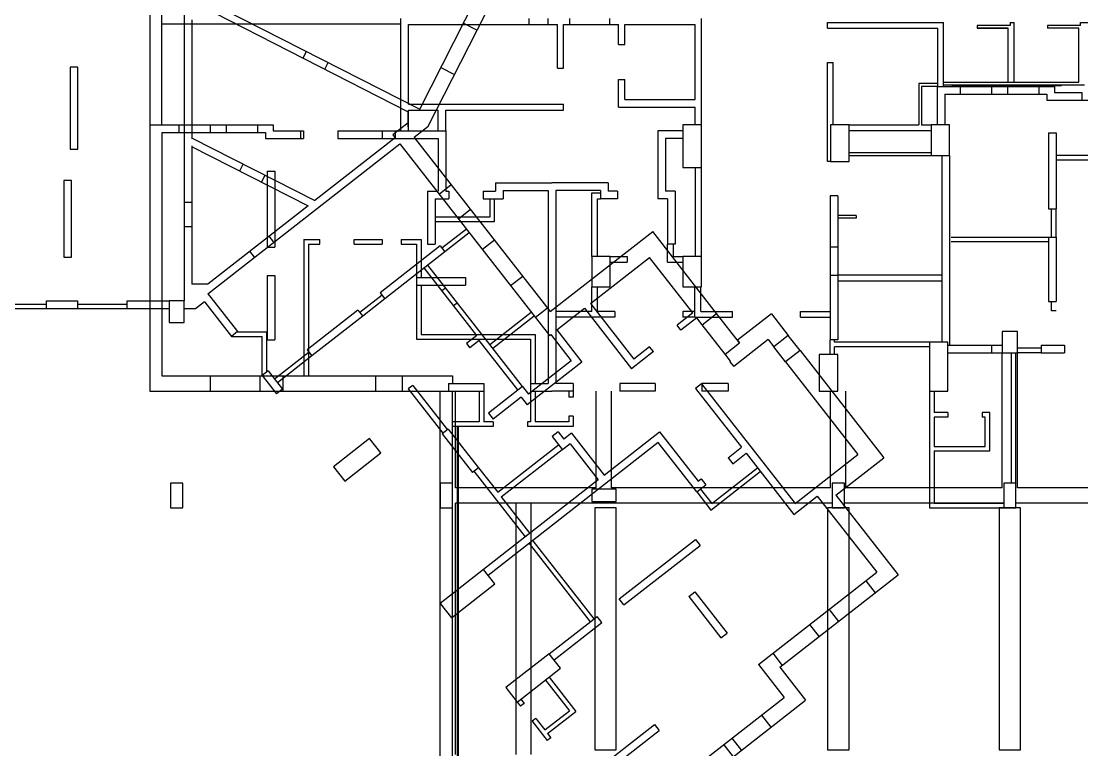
# Model space of a CAD drawing. Header units: metres. Extents: x -681087 to 1033303, y 74272 to 2630761.
# Drawn here: x 43208 to 77833, y 2209705 to 2233475 of the extents above; entities that cross this region are included whole.
import ezdxf

# ---------------------------------------------------------------- set-up
doc = ezdxf.new("R2010")
doc.units = ezdxf.units.M
for name, color, linetype in [('SKELETON_CLEAN', 7, 'Continuous'), ('SKELETON_ISOLATED', 1, 'Continuous'), ('SKELETON_ORIGINAL', 8, 'Continuous')]:
    doc.layers.add(name, color=color, linetype=linetype)

msp = doc.modelspace()

# ---------------------------------------------------------------- linework, layer by layer
at = {"layer": 'SKELETON_CLEAN'}
for p, q in [((47403, 2247184), (47403, 2230099)), ((56219, 2230609), (61930, 2241818)), ((47803, 2230099), (47803, 2235569)), ((49140, 2234216), (56219, 2230609)), ((48533, 2233849), (48533, 2224349)), ((49026, 2233994), (55837, 2230523)), ((58090, 2233180), (58435, 2233857)), ((48783, 2233516), (48783, 2229640)), ((55603, 2229899), (55603, 2233569)), ((55853, 2233369), (60413, 2233369)), ((55853, 2230769), (55853, 2233369)), ((57644, 2233407), (58090, 2233180)), ((60413, 2233369), (60413, 2233569)), ((60413, 2233369), (60713, 2233369)), ((60713, 2231939), (60713, 2233369)), ((60913, 2233369), (61123, 2233369)), ((60913, 2231939), (60913, 2233369)), ((61123, 2233369), (61123, 2233569)), ((61123, 2233369), (62713, 2233369)), ((62713, 2232714), (62713, 2233369)), ((62913, 2233369), (65213, 2233369)), ((62913, 2232714), (62913, 2233369)), ((65213, 2230919), (65213, 2233369)), ((65413, 2230099), (65413, 2233569)), ((69528, 2233434), (73323, 2233434)), ((69528, 2233244), (69528, 2233434)), ((73323, 2231349), (73323, 2233434)), ((74413, 2233339), (74413, 2233244)), ((75493, 2233339), (74413, 2233339)), ((75493, 2233434), (75623, 2233434)), ((75493, 2233434), (75493, 2233339)), ((75623, 2231489), (75623, 2233434)), ((76713, 2233339), (76713, 2233244)), ((77793, 2233339), (76713, 2233339)), ((77793, 2233339), (77793, 2233434)), ((77793, 2233434), (81113, 2233434)), ((69528, 2233244), (73133, 2233244)), ((73133, 2231349), (73133, 2233244)), ((74413, 2233244), (75433, 2233244)), ((75433, 2231489), (75433, 2233244)), ((77733, 2233244), (76713, 2233244)), ((77733, 2231489), (77733, 2233244)), ((62713, 2232714), (62913, 2232714)), ((45058, 2231979), (44808, 2231979)), ((44808, 2231979), (44808, 2229299)), ((45058, 2229299), (45058, 2231979)), ((60713, 2231939), (60913, 2231939)), ((69528, 2232124), (69718, 2232124)), ((69528, 2228899), (69528, 2232124)), ((69718, 2230099), (69718, 2232124)), ((62713, 2230669), (62713, 2231574)), ((62713, 2231574), (62913, 2231574)), ((62913, 2230919), (62913, 2231574)), ((73133, 2231439), (72513, 2231439)), ((72513, 2231439), (72513, 2230099)), ((73113, 2231349), (72603, 2231349)), ((72603, 2231349), (72603, 2230099)), ((73113, 2231349), (73473, 2231349)), ((73113, 2231349), (73113, 2230099)), ((73323, 2231489), (77733, 2231489)), ((73363, 2231349), (73863, 2231349)), ((73863, 2231349), (73863, 2231099)), ((76428, 2231349), (76428, 2231099)), ((76428, 2231349), (76943, 2231349)), ((76943, 2231349), (76943, 2231149)), ((62913, 2230919), (65213, 2230919)), ((73363, 2231099), (73473, 2231099)), ((73363, 2231099), (73363, 2230099)), ((73463, 2231099), (73863, 2231099)), ((73863, 2231099), (76428, 2231099)), ((76428, 2231099), (76693, 2231099)), ((76693, 2231099), (76693, 2230899)), ((76693, 2230899), (77833, 2230899)), ((76943, 2231149), (77833, 2231149)), ((77833, 2231149), (77833, 2230899)), ((77833, 2230899), (80923, 2230899)), ((55853, 2230769), (60913, 2230769)), ((55853, 2230569), (56823, 2230569)), ((56823, 2229899), (56823, 2230569)), ((57073, 2229899), (57073, 2230569)), ((57073, 2230569), (60913, 2230569)), ((60913, 2230569), (60913, 2230769)), ((62713, 2230669), (65213, 2230669)), ((65213, 2230099), (65213, 2230669)), ((47403, 2230099), (47963, 2230099)), ((47403, 2230099), (47403, 2221404)), ((47853, 2230099), (50918, 2230099)), ((50918, 2230099), (50918, 2229849)), ((50918, 2230099), (51433, 2230099)), ((51433, 2230099), (51433, 2229899)), ((51433, 2229899), (52423, 2229899)), ((52423, 2229899), (52423, 2229649)), ((53543, 2229899), (53543, 2229649)), ((53543, 2229899), (54993, 2229899)), ((54993, 2229899), (54993, 2229649)), ((54993, 2229899), (57073, 2229899)), ((55837, 2230155), (55339, 2229766)), ((56482, 2230025), (56041, 2229680)), ((57073, 2229899), (57073, 2227934)), ((64813, 2229899), (63993, 2229899)), ((63993, 2229899), (63993, 2227684)), ((65413, 2230099), (64813, 2230099)), ((64813, 2230099), (64813, 2228699)), ((65413, 2228699), (65413, 2230099)), ((70233, 2230099), (69633, 2230099)), ((69633, 2230099), (69633, 2228899)), ((70233, 2228899), (70233, 2230099)), ((70233, 2230099), (72513, 2230099)), ((72603, 2230099), (72913, 2230099)), ((73513, 2230099), (72913, 2230099)), ((72913, 2230099), (72913, 2229099)), ((73513, 2229099), (73513, 2230099)), ((47803, 2229849), (47963, 2229849)), ((47803, 2229849), (47803, 2221904)), ((47953, 2229849), (50918, 2229849)), ((48794, 2229662), (52791, 2227625)), ((50918, 2229849), (51183, 2229849)), ((51183, 2229849), (51183, 2229649)), ((51183, 2229649), (52423, 2229649)), ((55412, 2229673), (52791, 2227625)), ((53543, 2229649), (54993, 2229649)), ((54993, 2229649), (56823, 2229649)), ((55339, 2229766), (55412, 2229673)), ((56041, 2229680), (57250, 2228133)), ((56041, 2229680), (60479, 2224000)), ((56823, 2229649), (56823, 2227934)), ((64813, 2229649), (64243, 2229649)), ((64243, 2229649), (64243, 2227934)), ((76748, 2229834), (76748, 2227354)), ((76748, 2229834), (76998, 2229834)), ((76998, 2229834), (76998, 2227354)), ((44808, 2229299), (45058, 2229299)), ((48771, 2229393), (52574, 2227455)), ((48783, 2229415), (48783, 2224899)), ((49305, 2224585), (55566, 2229476)), ((55566, 2229476), (60454, 2223219)), ((69633, 2228899), (69528, 2228899)), ((69633, 2228899), (70233, 2228899)), ((70233, 2229099), (72913, 2229099)), ((72913, 2229099), (73513, 2229099)), ((73513, 2229099), (73513, 2222904)), ((76998, 2229104), (78788, 2229104)), ((76998, 2228954), (78788, 2228954)), ((51238, 2228584), (51238, 2226104)), ((51238, 2228584), (51488, 2228584)), ((51488, 2228584), (51488, 2226104)), ((64813, 2228699), (65413, 2228699)), ((65413, 2225804), (65413, 2228699)), ((44848, 2228279), (44598, 2228279)), ((44598, 2228279), (44598, 2225779)), ((44848, 2225779), (44848, 2228279)), ((57250, 2228133), (56856, 2227825)), ((58693, 2228204), (60533, 2228204)), ((58693, 2228204), (58693, 2227934)), ((62373, 2228204), (60533, 2228204)), ((62373, 2228204), (62373, 2227934)), ((56473, 2227934), (56473, 2226204)), ((56473, 2227934), (56823, 2227934)), ((57073, 2227934), (57173, 2227934)), ((57173, 2227934), (57173, 2227684)), ((58293, 2227934), (58293, 2227684)), ((58293, 2227934), (58693, 2227934)), ((58943, 2227954), (58943, 2227684)), ((58943, 2227954), (60408, 2227954)), ((60408, 2227954), (60408, 2221654)), ((60658, 2227954), (60658, 2221654)), ((62123, 2227954), (60658, 2227954)), ((61833, 2225804), (61833, 2227874)), ((61833, 2227874), (62123, 2227874)), ((62123, 2227954), (62123, 2227684)), ((62673, 2227934), (62373, 2227934)), ((62673, 2227934), (62673, 2227684)), ((64558, 2227934), (64243, 2227934)), ((64558, 2227934), (64558, 2226204)), ((69613, 2227779), (69613, 2225184)), ((69863, 2227779), (69613, 2227779)), ((69863, 2227779), (69863, 2225184)), ((52574, 2227455), (49302, 2224899)), ((56723, 2227684), (56723, 2226204)), ((56723, 2227684), (57173, 2227684)), ((58293, 2227684), (58943, 2227684)), ((58503, 2227684), (58503, 2227084)), ((58653, 2227684), (58653, 2226934)), ((62023, 2225804), (62023, 2227684)), ((62023, 2227684), (62123, 2227684)), ((62673, 2227684), (62123, 2227684)), ((64308, 2227684), (63993, 2227684)), ((64308, 2227684), (64308, 2226204)), ((58503, 2227084), (56758, 2227084)), ((70463, 2227139), (69863, 2227139)), ((70463, 2227139), (70463, 2227049)), ((76748, 2227354), (76998, 2227354)), ((76998, 2226434), (76998, 2227354)), ((58653, 2226934), (56758, 2226934)), ((70463, 2227049), (69863, 2227049)), ((57835, 2226572), (57035, 2225947)), ((60479, 2224000), (63824, 2226613)), ((65911, 2223942), (63824, 2226613)), ((73563, 2226434), (76748, 2226434)), ((76748, 2226434), (76998, 2226434)), ((76748, 2226434), (76748, 2224334)), ((76998, 2226434), (76998, 2224334)), ((51238, 2226104), (51488, 2226104)), ((52433, 2226354), (52953, 2226354)), ((52433, 2226354), (52433, 2221904)), ((52583, 2226204), (52953, 2226204)), ((52583, 2226204), (52583, 2221904)), ((52953, 2226204), (52953, 2226354)), ((54073, 2226354), (54993, 2226354)), ((54073, 2226204), (54073, 2226354)), ((54073, 2226204), (54993, 2226204)), ((56881, 2226144), (54927, 2224618)), ((54993, 2226354), (54993, 2226204)), ((55613, 2226354), (55613, 2226204)), ((55613, 2226354), (56263, 2226354)), ((55613, 2226204), (56113, 2226204)), ((56113, 2226204), (56113, 2225119)), ((56263, 2226354), (56263, 2225119)), ((56473, 2226204), (56723, 2226204)), ((56881, 2226144), (57035, 2225947)), ((64558, 2226204), (64308, 2226204)), ((64308, 2225614), (64308, 2226204)), ((64498, 2225804), (64498, 2226204)), ((44598, 2225779), (44848, 2225779)), ((57035, 2225947), (55081, 2224421)), ((61790, 2224263), (63721, 2225771)), ((62433, 2225804), (61833, 2225804)), ((61833, 2225804), (61833, 2224804)), ((62433, 2224804), (62433, 2225804)), ((62433, 2225804), (62988, 2225804)), ((62988, 2225804), (62988, 2225614)), ((65137, 2223959), (63721, 2225771)), ((64498, 2225804), (64813, 2225804)), ((65413, 2225804), (64813, 2225804)), ((64813, 2225804), (64813, 2224804)), ((65413, 2224804), (65413, 2225804)), ((58083, 2223226), (56365, 2225424)), ((58506, 2222928), (56483, 2225516)), ((62433, 2225614), (62988, 2225614)), ((64308, 2225614), (64813, 2225614)), ((51238, 2225184), (51488, 2225184)), ((51238, 2225184), (51238, 2223084)), ((51488, 2225184), (51488, 2223084)), ((56113, 2225119), (57713, 2225119)), ((56113, 2225119), (56113, 2224869)), ((57713, 2225119), (57713, 2224869)), ((69863, 2225184), (69613, 2225184)), ((69613, 2225184), (69613, 2223084)), ((69863, 2225184), (69863, 2223084)), ((49302, 2224899), (48783, 2224899)), ((56113, 2224869), (57713, 2224869)), ((56113, 2224869), (56113, 2223104)), ((56263, 2224869), (56263, 2223254)), ((61833, 2224804), (62433, 2224804)), ((61833, 2224009), (61833, 2224804)), ((62023, 2224009), (62023, 2224804)), ((64813, 2224804), (65413, 2224804)), ((65203, 2223819), (65203, 2224804)), ((65393, 2224009), (65393, 2224804)), ((44033, 2224099), (44033, 2224349)), ((44033, 2224349), (45043, 2224349)), ((45043, 2224349), (45043, 2224099)), ((46663, 2224099), (46663, 2224349)), ((46663, 2224349), (48033, 2224349)), ((48533, 2224349), (48033, 2224349)), ((48033, 2224349), (48033, 2223649)), ((48533, 2223649), (48533, 2224349)), ((48895, 2224099), (49188, 2224328)), ((49188, 2224328), (49201, 2224313)), ((49201, 2224313), (50075, 2223194)), ((49305, 2224585), (49398, 2224466)), ((49398, 2224466), (50272, 2223348)), ((55081, 2224421), (54356, 2223854)), ((54927, 2224618), (55081, 2224421)), ((76748, 2224334), (76998, 2224334)), ((76848, 2224024), (76848, 2224334)), ((40713, 2224099), (44033, 2224099)), ((44033, 2224099), (45043, 2224099)), ((45043, 2224099), (46663, 2224099)), ((46663, 2224099), (48033, 2224099)), ((48533, 2224099), (48895, 2224099)), ((54202, 2224051), (52547, 2222758)), ((54202, 2224051), (54356, 2223854)), ((58509, 2222924), (59860, 2223980)), ((61833, 2224009), (60658, 2224009)), ((60691, 2223404), (61593, 2224109)), ((61593, 2224109), (63132, 2222139)), ((61790, 2224263), (63206, 2222450)), ((62593, 2224009), (62023, 2224009)), ((62593, 2224009), (62593, 2223819)), ((65183, 2224009), (64813, 2224009)), ((64813, 2224009), (64813, 2223819)), ((65393, 2224009), (66428, 2224009)), ((66428, 2223819), (66428, 2224009)), ((68648, 2224009), (69613, 2224009)), ((68648, 2223819), (68648, 2224009)), ((76998, 2224024), (76848, 2224024)), ((48033, 2223649), (48533, 2223649)), ((54356, 2223854), (52701, 2222561)), ((62593, 2223819), (60658, 2223819)), ((65137, 2223959), (64621, 2223556)), ((65260, 2223801), (64744, 2223398)), ((65183, 2223819), (64813, 2223819)), ((65203, 2223819), (66428, 2223819)), ((65438, 2223573), (65260, 2223801)), ((65438, 2223573), (65911, 2223942)), ((66662, 2222981), (65911, 2223942)), ((67698, 2223929), (66595, 2223067)), ((67698, 2223929), (68252, 2223220)), ((68648, 2223819), (69613, 2223819)), ((50272, 2223348), (50075, 2223194)), ((50267, 2223344), (51222, 2223344)), ((51222, 2222034), (51222, 2223344)), ((60691, 2223404), (61510, 2222356)), ((64744, 2223398), (64621, 2223556)), ((66190, 2222611), (65438, 2223573)), ((75733, 2223354), (75233, 2223354)), ((75233, 2223354), (75233, 2222654)), ((75733, 2222654), (75733, 2223354)), ((50075, 2223194), (51072, 2223194)), ((51072, 2221917), (51072, 2223194)), ((51238, 2223084), (51488, 2223084)), ((56113, 2223104), (59833, 2223104)), ((56263, 2223254), (59983, 2223254)), ((58083, 2223226), (57744, 2222961)), ((57744, 2222961), (57855, 2222819)), ((58162, 2223059), (57855, 2222819)), ((59424, 2221444), (58162, 2223059)), ((59574, 2221561), (58506, 2222928)), ((59833, 2223104), (59833, 2221654)), ((59983, 2223254), (59983, 2221654)), ((60454, 2223219), (60494, 2223250)), ((60494, 2223250), (61159, 2222399)), ((66190, 2222611), (66662, 2222981)), ((67594, 2223087), (66468, 2222207)), ((66595, 2223067), (66662, 2222981)), ((67594, 2223087), (67779, 2222851)), ((68252, 2223220), (67779, 2222851)), ((68634, 2222732), (68252, 2223220)), ((69863, 2223084), (69613, 2223084)), ((69613, 2222604), (69613, 2223084)), ((69763, 2223004), (69763, 2223084)), ((72863, 2223004), (69763, 2223004)), ((73463, 2223004), (72863, 2223004)), ((72863, 2223004), (72863, 2221404)), ((73463, 2221404), (73463, 2223004)), ((52547, 2222758), (52701, 2222561)), ((63845, 2222696), (63132, 2222139)), ((63722, 2222854), (63206, 2222450)), ((63845, 2222696), (63722, 2222854)), ((66368, 2222383), (66190, 2222611)), ((68161, 2222362), (67779, 2222851)), ((68634, 2222732), (68161, 2222362)), ((68634, 2222732), (71367, 2219233)), ((69863, 2222604), (69263, 2222604)), ((69263, 2222604), (69263, 2221404)), ((72863, 2222854), (69763, 2222854)), ((69763, 2222604), (69763, 2222854)), ((69863, 2221404), (69863, 2222604)), ((73463, 2222654), (75233, 2222654)), ((75233, 2222654), (75733, 2222654)), ((75234, 2218254), (75234, 2222654)), ((76502, 2222654), (75733, 2222654)), ((75734, 2218254), (75734, 2222654)), ((76503, 2222904), (76503, 2222654)), ((76503, 2222904), (77263, 2222904)), ((76503, 2222654), (77263, 2222654)), ((77263, 2222904), (77263, 2222654)), ((52701, 2222561), (51574, 2221681)), ((61510, 2222356), (59725, 2220961)), ((61159, 2222399), (59768, 2221312)), ((66368, 2222383), (66344, 2222364)), ((66344, 2222364), (66468, 2222207)), ((68161, 2222362), (70525, 2219336)), ((47803, 2221904), (57283, 2221904)), ((50993, 2221904), (50993, 2221404)), ((50993, 2221904), (51753, 2221904)), ((51269, 2222071), (51072, 2221917)), ((51072, 2221917), (51540, 2221318)), ((51269, 2222071), (51737, 2221472)), ((51753, 2221904), (51753, 2221404)), ((54773, 2221904), (54773, 2221404)), ((54773, 2221904), (55643, 2221904)), ((55643, 2221904), (55643, 2221404)), ((57283, 2221904), (57283, 2221654)), ((55995, 2221594), (55845, 2221477)), ((55995, 2221594), (57124, 2220148)), ((57163, 2221654), (57163, 2221404)), ((57163, 2221654), (58313, 2221654)), ((58313, 2221654), (58313, 2221404)), ((59574, 2221561), (58459, 2220689)), ((59574, 2221561), (59768, 2221312)), ((59833, 2221654), (59833, 2221404)), ((59833, 2221654), (60408, 2221654)), ((61233, 2221654), (60658, 2221654)), ((61233, 2221654), (61233, 2221404)), ((62753, 2221654), (62753, 2221404)), ((63903, 2221654), (62753, 2221654)), ((63903, 2221654), (63903, 2221404)), ((65422, 2221644), (65225, 2221490)), ((65422, 2221644), (68476, 2217735)), ((65423, 2221654), (65423, 2221404)), ((66293, 2221654), (65423, 2221654)), ((66293, 2221654), (66293, 2221404)), ((47403, 2221404), (57163, 2221404)), ((50993, 2221404), (51753, 2221404)), ((51737, 2221472), (51540, 2221318)), ((54773, 2221404), (55643, 2221404)), ((55845, 2221477), (56975, 2220031)), ((56884, 2185724), (56884, 2221404)), ((56884, 2185724), (56884, 2221404)), ((57163, 2221404), (58313, 2221404)), ((57384, 2218254), (57384, 2221404)), ((58163, 2221404), (58163, 2220404)), ((58313, 2221404), (58313, 2220404)), ((59531, 2221210), (58613, 2220492)), ((59531, 2221210), (59725, 2220961)), ((59833, 2221404), (60533, 2221404)), ((59833, 2221404), (59833, 2220404)), ((59983, 2221404), (59983, 2220404)), ((61233, 2221404), (60533, 2221404)), ((61083, 2221404), (61083, 2221214)), ((61233, 2221214), (61083, 2221214)), ((61233, 2221404), (61233, 2221214)), ((61984, 2218254), (61984, 2221404)), ((62484, 2218254), (62484, 2221404)), ((63903, 2221404), (62753, 2221404)), ((65225, 2221490), (66722, 2219575)), ((66293, 2221404), (65423, 2221404)), ((69263, 2221404), (69863, 2221404)), ((69634, 2218254), (69634, 2221404)), ((70134, 2218254), (70134, 2221404)), ((72863, 2221404), (72863, 2217604)), ((72863, 2221404), (73463, 2221404)), ((73013, 2221404), (73013, 2220704)), ((58459, 2220689), (58613, 2220492)), ((61233, 2220594), (61083, 2220594)), ((61083, 2220594), (61083, 2220404)), ((61233, 2220594), (61233, 2220254)), ((73463, 2220704), (73013, 2220704)), ((73013, 2220554), (73013, 2219604)), ((73463, 2220554), (73013, 2220554)), ((73463, 2220704), (73463, 2220554)), ((74833, 2220704), (74583, 2220704)), ((74583, 2220704), (74583, 2220554)), ((74683, 2220554), (74583, 2220554)), ((74683, 2219604), (74683, 2220554)), ((74833, 2219454), (74833, 2220704)), ((57152, 2220170), (56955, 2220016)), ((57152, 2220170), (58137, 2218909)), ((58163, 2220404), (57284, 2220404)), ((58613, 2220254), (57284, 2220254)), ((58613, 2220404), (58313, 2220404)), ((58613, 2220404), (58613, 2220254)), ((59733, 2220404), (59733, 2220254)), ((59833, 2220404), (59733, 2220404)), ((61233, 2220254), (59733, 2220254)), ((61083, 2220404), (59983, 2220404)), ((54582, 2219862), (53400, 2218938)), ((54951, 2219389), (54582, 2219862)), ((56955, 2220016), (57940, 2218755)), ((60735, 2220075), (60538, 2219921)), ((60538, 2219921), (60876, 2219488)), ((60735, 2220075), (60919, 2219839)), ((61171, 2220036), (60919, 2219839)), ((61171, 2220036), (62243, 2218665)), ((62243, 2218665), (64051, 2220078)), ((64051, 2220078), (65307, 2218470)), ((64008, 2219727), (58457, 2215389)), ((58765, 2218105), (60747, 2219653)), ((58882, 2217955), (60864, 2219504)), ((61128, 2219685), (60876, 2219488)), ((61128, 2219685), (62046, 2218511)), ((65264, 2218119), (64008, 2219727)), ((66284, 2219234), (66722, 2219575)), ((73013, 2219604), (74683, 2219604)), ((53769, 2218466), (54951, 2219389)), ((66284, 2219234), (66438, 2219037)), ((66438, 2219037), (66875, 2219378)), ((66875, 2219378), (68433, 2217385)), ((68476, 2217735), (70525, 2219336)), ((69807, 2218014), (71367, 2219233)), ((73013, 2219454), (74833, 2219454)), ((73013, 2219454), (73013, 2217754)), ((53400, 2218938), (53769, 2218466)), ((58137, 2218909), (57940, 2218755)), ((58137, 2218909), (58765, 2218105)), ((65726, 2217528), (67337, 2218787)), ((65752, 2217739), (67245, 2218905)), ((62046, 2218511), (58303, 2215586)), ((65307, 2218470), (65402, 2218544)), ((65402, 2218544), (65556, 2218347)), ((48484, 2218404), (48084, 2218404)), ((48084, 2218404), (48084, 2217604)), ((48484, 2217604), (48484, 2218404)), ((57284, 2218404), (56884, 2218404)), ((56884, 2218404), (56884, 2217604)), ((57284, 2217604), (57284, 2218404)), ((61984, 2218254), (57384, 2218254)), ((62634, 2218204), (61834, 2218204)), ((61834, 2218204), (61834, 2217804)), ((69634, 2218254), (62484, 2218254)), ((62634, 2217804), (62634, 2218204)), ((65264, 2218119), (65556, 2218347)), ((65264, 2218119), (65726, 2217528)), ((65382, 2218212), (65752, 2217739)), ((70084, 2218404), (69684, 2218404)), ((69684, 2218404), (69684, 2217604)), ((70084, 2217604), (70084, 2218404)), ((75234, 2218254), (70134, 2218254)), ((75684, 2218404), (75284, 2218404)), ((75284, 2218404), (75284, 2217604)), ((75684, 2217604), (75684, 2218404)), ((83434, 2218254), (75734, 2218254)), ((57384, 2209554), (57384, 2217754)), ((69684, 2217754), (57384, 2217754)), ((58882, 2217955), (59812, 2216765)), ((59859, 2217754), (59359, 2217754)), ((59359, 2217754), (59359, 2209554)), ((59859, 2209554), (59859, 2217754)), ((61834, 2217804), (62634, 2217804)), ((68433, 2217385), (69197, 2217982)), ((69197, 2217982), (71137, 2215500)), ((69807, 2218014), (71839, 2215413)), ((48084, 2217604), (48484, 2217604)), ((56884, 2217604), (57284, 2217604)), ((61935, 2217604), (61934, 2209707)), ((62635, 2217604), (61935, 2217604)), ((62634, 2209707), (62635, 2217604)), ((69535, 2217604), (69534, 2209707)), ((70235, 2217604), (69535, 2217604)), ((69684, 2217604), (70084, 2217604)), ((70234, 2209707), (70235, 2217604)), ((72863, 2217604), (75284, 2217604)), ((75135, 2217604), (75134, 2209707)), ((75835, 2217604), (75135, 2217604)), ((75284, 2217604), (75684, 2217604)), ((75834, 2209707), (75835, 2217604)), ((62733, 2214626), (65224, 2216571)), ((62887, 2214429), (65377, 2216374)), ((65224, 2216571), (65377, 2216374)), ((58303, 2215586), (56884, 2214478)), ((58672, 2215114), (58303, 2215586)), ((67276, 2212483), (71137, 2215500)), ((67977, 2212397), (71839, 2215413)), ((57254, 2214005), (58672, 2215114)), ((62887, 2214429), (62733, 2214626)), ((65001, 2214703), (65198, 2214857)), ((65001, 2214703), (66054, 2213356)), ((65198, 2214857), (66251, 2213510)), ((56884, 2214478), (57254, 2214005)), ((60448, 2212840), (62008, 2214059)), ((62162, 2213862), (62008, 2214059)), ((60602, 2212643), (62162, 2213862)), ((66054, 2213356), (66251, 2213510)), ((60448, 2212840), (59030, 2211732)), ((60818, 2212367), (60448, 2212840)), ((59399, 2211259), (60818, 2212367)), ((67276, 2212483), (68113, 2211411)), ((67977, 2212397), (68815, 2211325)), ((60321, 2211980), (61103, 2210979)), ((60439, 2212072), (61314, 2210953)), ((59030, 2211732), (59399, 2211259)), ((59399, 2211259), (59504, 2211125)), ((59623, 2211217), (59504, 2211125)), ((59517, 2211352), (59623, 2211217)), ((65095, 2209053), (68113, 2211411)), ((65206, 2208505), (68815, 2211325)), ((60299, 2210351), (61103, 2210979)), ((60392, 2210233), (61314, 2210953)), ((60004, 2210728), (59886, 2210636)), ((59886, 2210636), (60379, 2210006)), ((60004, 2210728), (60299, 2210351)), ((61649, 2208785), (63879, 2210527)), ((63879, 2210527), (64033, 2210330)), ((60392, 2210233), (60497, 2210098)), ((62843, 2209401), (64033, 2210330)), ((60497, 2210098), (60379, 2210006)), ((61934, 2209707), (62634, 2209707)), ((69534, 2209707), (70234, 2209707)), ((75134, 2209707), (75834, 2209707))]:
    msp.add_line(p, q, dxfattribs=at)
at = {"layer": 'SKELETON_ISOLATED'}
for p, q in [((55603, 2233379), (47803, 2233379)), ((59793, 2233369), (59793, 2233569)), ((62423, 2233369), (62423, 2233569)), ((52408, 2232271), (52521, 2232493)), ((53120, 2231908), (53234, 2232130)), ((56909, 2231964), (57354, 2231737)), ((73593, 2231374), (77175, 2231374)), ((74883, 2231349), (74883, 2231099)), ((75408, 2231349), (75408, 2231099)), ((55845, 2230027), (55845, 2230546)), ((48353, 2230099), (48353, 2229849)), ((49373, 2230099), (49373, 2229849)), ((49898, 2230099), (49898, 2229849)), ((52323, 2229899), (52323, 2229649)), ((55413, 2229899), (55413, 2229649)), ((70233, 2229909), (72913, 2229909)), ((70233, 2229189), (72913, 2229189)), ((50342, 2228593), (50456, 2228815)), ((73263, 2229099), (73263, 2223004)), ((65223, 2225804), (65223, 2228699)), ((51055, 2228229), (51168, 2228452)), ((48783, 2227564), (48533, 2227564)), ((57878, 2227329), (57484, 2227021)), ((76848, 2226434), (76848, 2227354)), ((48783, 2226764), (48533, 2226764)), ((51457, 2226265), (51303, 2226462)), ((57742, 2226691), (56943, 2226066)), ((58657, 2226332), (58263, 2226025)), ((69863, 2226104), (69613, 2226104)), ((73563, 2226284), (76748, 2226284)), ((50826, 2225773), (50672, 2225970)), ((59580, 2225150), (59186, 2224843)), ((69863, 2225199), (73263, 2225199)), ((69863, 2225009), (73263, 2225009)), ((56941, 2224687), (57059, 2224779)), ((54988, 2224539), (54263, 2223972)), ((40713, 2224249), (44033, 2224249)), ((45043, 2224249), (46663, 2224249)), ((57323, 2224198), (57441, 2224291)), ((60387, 2224118), (59993, 2223810)), ((58601, 2222806), (59953, 2223862)), ((52609, 2222679), (51482, 2221799)), ((73463, 2222904), (75233, 2222904)), ((74883, 2222904), (74883, 2222654)), ((75534, 2218404), (75534, 2222654)), ((75684, 2218310), (75684, 2222654)), ((76502, 2222804), (75733, 2222804)), ((49373, 2221904), (49373, 2221404)), ((57284, 2186174), (57284, 2221404)), ((57469, 2192604), (57469, 2220254)), ((57987, 2218792), (59662, 2216648)), ((74148, 2217754), (72684, 2217754)), ((83484, 2217754), (75684, 2217754)), ((59788, 2216430), (61780, 2213881)), ((59906, 2216522), (61898, 2213973)), ((70782, 2215222), (71090, 2214828)), ((69584, 2214287), (69892, 2213893)), ((68946, 2213788), (69254, 2213394)), ((67748, 2212852), (68056, 2212458)), ((67372, 2210832), (67680, 2210438)), ((66143, 2209872), (66451, 2209478)), ((66411, 2210081), (66719, 2209687))]:
    msp.add_line(p, q, dxfattribs=at)
at = {"layer": 'SKELETON_ORIGINAL'}
for p, q in [((56482, 2230025), (65858, 2248425)), ((47403, 2247184), (47403, 2230099)), ((56219, 2230609), (61930, 2241818)), ((47803, 2230099), (47803, 2235569)), ((49140, 2234216), (56219, 2230609)), ((48533, 2233849), (48533, 2224349)), ((49026, 2233994), (55837, 2230523)), ((58090, 2233180), (58435, 2233857)), ((55603, 2233379), (47803, 2233379)), ((48783, 2233516), (48783, 2229640)), ((55603, 2229899), (55603, 2233569)), ((55853, 2233369), (60413, 2233369)), ((55853, 2230769), (55853, 2233369)), ((57644, 2233407), (58090, 2233180)), ((59793, 2233369), (59793, 2233569)), ((60413, 2233369), (60413, 2233569)), ((60413, 2233369), (60713, 2233369)), ((60713, 2231939), (60713, 2233369)), ((60913, 2233369), (61123, 2233369)), ((60913, 2231939), (60913, 2233369)), ((61123, 2233369), (61123, 2233569)), ((61123, 2233369), (62713, 2233369)), ((62423, 2233369), (62423, 2233569)), ((62713, 2232714), (62713, 2233369)), ((62913, 2233369), (65213, 2233369)), ((62913, 2232714), (62913, 2233369)), ((65213, 2230919), (65213, 2233369)), ((65413, 2230099), (65413, 2233569)), ((69528, 2233434), (73323, 2233434)), ((69528, 2233244), (69528, 2233434)), ((73323, 2231349), (73323, 2233434)), ((74413, 2233339), (74413, 2233244)), ((75493, 2233339), (74413, 2233339)), ((75493, 2233339), (74413, 2233339)), ((75493, 2233434), (75623, 2233434)), ((75493, 2233434), (75493, 2233339)), ((75623, 2231489), (75623, 2233434)), ((76713, 2233339), (76713, 2233244)), ((77793, 2233339), (76713, 2233339)), ((77793, 2233339), (77793, 2233434)), ((77793, 2233434), (81113, 2233434)), ((69528, 2233244), (73133, 2233244)), ((73133, 2231349), (73133, 2233244)), ((74413, 2233244), (75433, 2233244)), ((75433, 2233244), (74413, 2233244)), ((75433, 2231489), (75433, 2233244)), ((77733, 2233244), (76713, 2233244)), ((77733, 2231489), (77733, 2233244)), ((62713, 2232714), (62913, 2232714)), ((52408, 2232271), (52521, 2232493)), ((45058, 2231979), (44808, 2231979)), ((44808, 2231979), (44808, 2229299)), ((45058, 2229299), (45058, 2231979)), ((53120, 2231908), (53234, 2232130)), ((56909, 2231964), (57354, 2231737)), ((60713, 2231939), (60913, 2231939)), ((69528, 2232124), (69718, 2232124)), ((69528, 2228899), (69528, 2232124)), ((69718, 2230099), (69718, 2232124)), ((62713, 2230669), (62713, 2231574)), ((62713, 2231574), (62913, 2231574)), ((62913, 2230919), (62913, 2231574)), ((73133, 2231439), (72513, 2231439)), ((72513, 2231439), (72513, 2230099)), ((73113, 2231349), (72603, 2231349)), ((72603, 2231349), (72603, 2230099)), ((73113, 2231349), (73473, 2231349)), ((73113, 2231349), (73113, 2230099)), ((73323, 2231489), (77733, 2231489)), ((73323, 2231399), (77923, 2231399)), ((73363, 2231349), (73863, 2231349)), ((73863, 2231349), (73863, 2231099)), ((73863, 2231349), (76428, 2231349)), ((74883, 2231349), (74883, 2231099)), ((75408, 2231349), (75408, 2231099)), ((76428, 2231349), (76428, 2231099)), ((76428, 2231349), (76943, 2231349)), ((76943, 2231349), (76943, 2231149)), ((62913, 2230919), (65213, 2230919)), ((73363, 2231099), (73473, 2231099)), ((73363, 2231099), (73363, 2230099)), ((73463, 2231099), (73863, 2231099)), ((73863, 2231099), (76428, 2231099)), ((76428, 2231099), (76693, 2231099)), ((76693, 2231099), (76693, 2230899)), ((76693, 2230899), (77833, 2230899)), ((76943, 2231149), (77833, 2231149)), ((77833, 2231149), (77833, 2230899)), ((77833, 2230899), (80923, 2230899)), ((55853, 2230769), (60913, 2230769)), ((55853, 2229899), (55853, 2230569)), ((55853, 2230569), (56823, 2230569)), ((56823, 2229899), (56823, 2230569)), ((57073, 2229899), (57073, 2230569)), ((57073, 2230569), (60913, 2230569)), ((60913, 2230569), (60913, 2230769)), ((62713, 2230669), (65213, 2230669)), ((65213, 2230099), (65213, 2230669)), ((55837, 2230155), (55837, 2230523)), ((47403, 2230099), (47963, 2230099)), ((47403, 2230099), (47403, 2221404)), ((47853, 2230099), (50918, 2230099)), ((48353, 2230099), (48353, 2229849)), ((49373, 2230099), (49373, 2229849)), ((49898, 2230099), (49898, 2229849)), ((50918, 2230099), (50918, 2229849)), ((50918, 2230099), (51433, 2230099)), ((51433, 2230099), (51433, 2229899)), ((51433, 2229899), (52423, 2229899)), ((52323, 2229899), (52323, 2229649)), ((52423, 2229899), (52423, 2229649)), ((53543, 2229899), (53543, 2229649)), ((53543, 2229899), (54993, 2229899)), ((54993, 2229899), (54993, 2229649)), ((54993, 2229899), (57073, 2229899)), ((55837, 2230155), (55339, 2229766)), ((55413, 2229899), (55413, 2229649)), ((56482, 2230025), (56041, 2229680)), ((57073, 2229899), (57073, 2227934)), ((64813, 2229899), (63993, 2229899)), ((63993, 2229899), (63993, 2227684)), ((65413, 2230099), (64813, 2230099)), ((64813, 2230099), (64813, 2228699)), ((65413, 2228699), (65413, 2230099)), ((70233, 2230099), (69633, 2230099)), ((69633, 2230099), (69633, 2228899)), ((70233, 2228899), (70233, 2230099)), ((70233, 2230099), (72513, 2230099)), ((70233, 2229909), (72913, 2229909)), ((72603, 2230099), (72913, 2230099)), ((73513, 2230099), (72913, 2230099)), ((72913, 2230099), (72913, 2229099)), ((73513, 2229099), (73513, 2230099)), ((47803, 2229849), (47963, 2229849)), ((47803, 2229849), (47803, 2221904)), ((47953, 2229849), (50918, 2229849)), ((48794, 2229662), (52791, 2227625)), ((50918, 2229849), (51183, 2229849)), ((51183, 2229849), (51183, 2229649)), ((51183, 2229649), (52423, 2229649)), ((55412, 2229673), (52791, 2227625)), ((53543, 2229649), (54993, 2229649)), ((54993, 2229649), (56823, 2229649)), ((55339, 2229766), (55412, 2229673)), ((56041, 2229680), (57250, 2228133)), ((56041, 2229680), (60479, 2224000)), ((56823, 2229649), (56823, 2227934)), ((64813, 2229649), (64243, 2229649)), ((64243, 2229649), (64243, 2227934)), ((76748, 2229834), (76748, 2227354)), ((76748, 2229834), (76998, 2229834)), ((76998, 2229834), (76998, 2227354)), ((44808, 2229299), (45058, 2229299)), ((48771, 2229393), (52574, 2227455)), ((48783, 2229415), (48783, 2224899)), ((49305, 2224585), (55566, 2229476)), ((55566, 2229476), (60454, 2223219)), ((70233, 2229189), (72913, 2229189)), ((50342, 2228593), (50456, 2228815)), ((69633, 2228899), (69528, 2228899)), ((69633, 2228899), (70233, 2228899)), ((70233, 2229099), (72913, 2229099)), ((72913, 2229099), (73513, 2229099)), ((73263, 2229099), (73263, 2223004)), ((73513, 2229099), (73513, 2222904)), ((76998, 2229104), (78788, 2229104)), ((76998, 2228954), (78788, 2228954)), ((51238, 2228584), (51238, 2226104)), ((51238, 2228584), (51488, 2228584)), ((51488, 2228584), (51488, 2226104)), ((64813, 2228699), (65413, 2228699)), ((65223, 2225804), (65223, 2228699)), ((65413, 2225804), (65413, 2228699)), ((44848, 2228279), (44598, 2228279)), ((44598, 2228279), (44598, 2225779)), ((44848, 2225779), (44848, 2228279)), ((51055, 2228229), (51168, 2228452)), ((57250, 2228133), (56856, 2227825)), ((58693, 2228204), (60533, 2228204)), ((58693, 2228204), (58693, 2227934)), ((62373, 2228204), (60533, 2228204)), ((62373, 2228204), (62373, 2227934)), ((56473, 2227934), (56473, 2226204)), ((56473, 2227934), (56823, 2227934)), ((57073, 2227934), (57173, 2227934)), ((57173, 2227934), (57173, 2227684)), ((58293, 2227934), (58293, 2227684)), ((58293, 2227934), (58693, 2227934)), ((58943, 2227954), (58943, 2227684)), ((58943, 2227954), (60408, 2227954)), ((60408, 2227954), (60408, 2221654)), ((60658, 2227954), (60658, 2221654)), ((62123, 2227954), (60658, 2227954)), ((61833, 2225804), (61833, 2227874)), ((61833, 2227874), (62123, 2227874)), ((62123, 2227954), (62123, 2227684)), ((62673, 2227934), (62373, 2227934)), ((62673, 2227934), (62673, 2227684)), ((64558, 2227934), (64243, 2227934)), ((64558, 2227934), (64558, 2226204)), ((69613, 2227779), (69613, 2225184)), ((69863, 2227779), (69613, 2227779)), ((69863, 2227779), (69863, 2225184)), ((48783, 2227564), (48533, 2227564)), ((52574, 2227455), (49302, 2224899)), ((56723, 2227684), (56723, 2226204)), ((56723, 2227684), (57173, 2227684)), ((58293, 2227684), (58943, 2227684)), ((58503, 2227684), (58503, 2227084)), ((58653, 2227684), (58653, 2226934)), ((62023, 2225804), (62023, 2227684)), ((62023, 2227684), (62123, 2227684)), ((62673, 2227684), (62123, 2227684)), ((64308, 2227684), (63993, 2227684)), ((64308, 2227684), (64308, 2226204)), ((58503, 2227084), (56758, 2227084)), ((57878, 2227329), (57484, 2227021)), ((70463, 2227139), (69863, 2227139)), ((70463, 2227139), (70463, 2227049)), ((76748, 2227354), (76998, 2227354)), ((76848, 2226434), (76848, 2227354)), ((76998, 2226434), (76998, 2227354)), ((48783, 2226764), (48533, 2226764)), ((58653, 2226934), (56758, 2226934)), ((70463, 2227049), (69863, 2227049)), ((51457, 2226265), (51303, 2226462)), ((57742, 2226691), (56943, 2226066)), ((57835, 2226572), (57035, 2225947)), ((60479, 2224000), (63824, 2226613)), ((65911, 2223942), (63824, 2226613)), ((73563, 2226434), (76748, 2226434)), ((76748, 2226434), (76998, 2226434)), ((76748, 2226434), (76748, 2224334)), ((76998, 2226434), (76998, 2224334)), ((51238, 2226104), (51488, 2226104)), ((52433, 2226354), (52953, 2226354)), ((52433, 2226354), (52433, 2221904)), ((52583, 2226204), (52953, 2226204)), ((52583, 2226204), (52583, 2221904)), ((52953, 2226204), (52953, 2226354)), ((54073, 2226354), (54993, 2226354)), ((54073, 2226204), (54073, 2226354)), ((54073, 2226204), (54993, 2226204)), ((56881, 2226144), (54927, 2224618)), ((54993, 2226354), (54993, 2226204)), ((55613, 2226354), (55613, 2226204)), ((55613, 2226354), (56263, 2226354)), ((55613, 2226204), (56113, 2226204)), ((56113, 2226204), (56113, 2225119)), ((56263, 2226354), (56263, 2225119)), ((56473, 2226204), (56723, 2226204)), ((56881, 2226144), (57035, 2225947)), ((58657, 2226332), (58263, 2226025)), ((64558, 2226204), (64308, 2226204)), ((64308, 2225614), (64308, 2226204)), ((64498, 2225804), (64498, 2226204)), ((69863, 2226104), (69613, 2226104)), ((73563, 2226284), (76748, 2226284)), ((44598, 2225779), (44848, 2225779)), ((50826, 2225773), (50672, 2225970)), ((57035, 2225947), (55081, 2224421)), ((61790, 2224263), (63721, 2225771)), ((62433, 2225804), (61833, 2225804)), ((61833, 2225804), (61833, 2224804)), ((62433, 2224804), (62433, 2225804)), ((62433, 2225804), (62988, 2225804)), ((62988, 2225804), (62988, 2225614)), ((65137, 2223959), (63721, 2225771)), ((64498, 2225804), (64813, 2225804)), ((65413, 2225804), (64813, 2225804)), ((64813, 2225804), (64813, 2224804)), ((65413, 2224804), (65413, 2225804)), ((58083, 2223226), (56365, 2225424)), ((58506, 2222928), (56483, 2225516)), ((62433, 2225614), (62988, 2225614)), ((64308, 2225614), (64813, 2225614)), ((51238, 2225184), (51488, 2225184)), ((51238, 2225184), (51238, 2223084)), ((51488, 2225184), (51488, 2223084)), ((56113, 2225119), (57713, 2225119)), ((56113, 2225119), (56113, 2224869)), ((57713, 2225119), (57713, 2224869)), ((59580, 2225150), (59186, 2224843)), ((69863, 2225184), (69613, 2225184)), ((69613, 2225184), (69613, 2223084)), ((69863, 2225199), (73263, 2225199)), ((69863, 2225184), (69863, 2223084)), ((69863, 2225009), (73263, 2225009)), ((49302, 2224899), (48783, 2224899)), ((56113, 2224869), (57713, 2224869)), ((56113, 2224869), (56113, 2223104)), ((56263, 2224869), (56263, 2223254)), ((56941, 2224687), (57059, 2224779)), ((61833, 2224804), (62433, 2224804)), ((61833, 2224009), (61833, 2224804)), ((62023, 2224009), (62023, 2224804)), ((64813, 2224804), (65413, 2224804)), ((65203, 2223819), (65203, 2224804)), ((65393, 2224009), (65393, 2224804)), ((44033, 2224099), (44033, 2224349)), ((44033, 2224349), (45043, 2224349)), ((45043, 2224349), (45043, 2224099)), ((46663, 2224099), (46663, 2224349)), ((46663, 2224349), (48033, 2224349)), ((48533, 2224349), (48033, 2224349)), ((48033, 2224349), (48033, 2223649)), ((48533, 2223649), (48533, 2224349)), ((48895, 2224099), (49188, 2224328)), ((49188, 2224328), (49201, 2224313)), ((49201, 2224313), (50075, 2223194)), ((49305, 2224585), (49398, 2224466)), ((49398, 2224466), (50272, 2223348)), ((54988, 2224539), (54263, 2223972)), ((55081, 2224421), (54356, 2223854)), ((54927, 2224618), (55081, 2224421)), ((76748, 2224334), (76998, 2224334)), ((76848, 2224024), (76848, 2224334)), ((40713, 2224249), (44033, 2224249)), ((40713, 2224099), (44033, 2224099)), ((44033, 2224099), (45043, 2224099)), ((45043, 2224249), (46663, 2224249)), ((45043, 2224099), (46663, 2224099)), ((46663, 2224099), (48033, 2224099)), ((48533, 2224099), (48895, 2224099)), ((54202, 2224051), (52547, 2222758)), ((54202, 2224051), (54356, 2223854)), ((57323, 2224198), (57441, 2224291)), ((58509, 2222924), (59860, 2223980)), ((60387, 2224118), (59993, 2223810)), ((61833, 2224009), (60658, 2224009)), ((60691, 2223404), (61593, 2224109)), ((61593, 2224109), (63132, 2222139)), ((61790, 2224263), (63206, 2222450)), ((62593, 2224009), (62023, 2224009)), ((62593, 2224009), (62593, 2223819)), ((65183, 2224009), (64813, 2224009)), ((64813, 2224009), (64813, 2223819)), ((65393, 2224009), (66428, 2224009)), ((66428, 2223819), (66428, 2224009)), ((68648, 2224009), (69613, 2224009)), ((68648, 2223819), (68648, 2224009)), ((76998, 2224024), (76848, 2224024)), ((48033, 2223649), (48533, 2223649)), ((54356, 2223854), (52701, 2222561)), ((58601, 2222806), (59953, 2223862)), ((62593, 2223819), (60658, 2223819)), ((65137, 2223959), (64621, 2223556)), ((65260, 2223801), (64744, 2223398)), ((65183, 2223819), (64813, 2223819)), ((65203, 2223819), (66428, 2223819)), ((65438, 2223573), (65260, 2223801)), ((65438, 2223573), (65911, 2223942)), ((66662, 2222981), (65911, 2223942)), ((67698, 2223929), (66595, 2223067)), ((67698, 2223929), (68252, 2223220)), ((68648, 2223819), (69613, 2223819)), ((50272, 2223348), (50075, 2223194)), ((50267, 2223344), (51222, 2223344)), ((51222, 2222034), (51222, 2223344)), ((60691, 2223404), (61510, 2222356)), ((64744, 2223398), (64621, 2223556)), ((66190, 2222611), (65438, 2223573)), ((75733, 2223354), (75233, 2223354)), ((75233, 2223354), (75233, 2222654)), ((75733, 2222654), (75733, 2223354)), ((50075, 2223194), (51072, 2223194)), ((51072, 2221917), (51072, 2223194)), ((51238, 2223084), (51488, 2223084)), ((56113, 2223104), (59833, 2223104)), ((56263, 2223254), (59983, 2223254)), ((58083, 2223226), (57744, 2222961)), ((57744, 2222961), (57855, 2222819)), ((58162, 2223059), (57855, 2222819)), ((59424, 2221444), (58162, 2223059)), ((59574, 2221561), (58506, 2222928)), ((59833, 2223104), (59833, 2221654)), ((59983, 2223254), (59983, 2221654)), ((60454, 2223219), (60494, 2223250)), ((60494, 2223250), (61159, 2222399)), ((66190, 2222611), (66662, 2222981)), ((67594, 2223087), (66468, 2222207)), ((66595, 2223067), (66662, 2222981)), ((67594, 2223087), (67779, 2222851)), ((68252, 2223220), (67779, 2222851)), ((68634, 2222732), (68252, 2223220)), ((69863, 2223084), (69613, 2223084)), ((69613, 2222604), (69613, 2223084)), ((69763, 2223004), (69763, 2223084)), ((72863, 2223004), (69763, 2223004)), ((73463, 2223004), (72863, 2223004)), ((72863, 2223004), (72863, 2221404)), ((73463, 2221404), (73463, 2223004)), ((52609, 2222679), (51482, 2221799)), ((52547, 2222758), (52701, 2222561)), ((63845, 2222696), (63132, 2222139)), ((63722, 2222854), (63206, 2222450)), ((63845, 2222696), (63722, 2222854)), ((66368, 2222383), (66190, 2222611)), ((68161, 2222362), (67779, 2222851)), ((68634, 2222732), (68161, 2222362)), ((68634, 2222732), (71367, 2219233)), ((69863, 2222604), (69263, 2222604)), ((69263, 2222604), (69263, 2221404)), ((72863, 2222854), (69763, 2222854)), ((69763, 2222604), (69763, 2222854)), ((69863, 2221404), (69863, 2222604)), ((73463, 2222904), (75233, 2222904)), ((73463, 2222654), (75233, 2222654)), ((74883, 2222904), (74883, 2222654)), ((75233, 2222654), (75733, 2222654)), ((75234, 2218254), (75234, 2222654)), ((75534, 2218404), (75534, 2222654)), ((75684, 2218310), (75684, 2222654)), ((76502, 2222804), (75733, 2222804)), ((76502, 2222654), (75733, 2222654)), ((75734, 2218254), (75734, 2222654)), ((76503, 2222904), (76503, 2222654)), ((76503, 2222904), (77263, 2222904)), ((76503, 2222654), (77263, 2222654)), ((77263, 2222904), (77263, 2222654)), ((52701, 2222561), (51574, 2221681)), ((61510, 2222356), (59725, 2220961)), ((61159, 2222399), (59768, 2221312)), ((66368, 2222383), (66344, 2222364)), ((66344, 2222364), (66468, 2222207)), ((68161, 2222362), (70525, 2219336)), ((47803, 2221904), (57283, 2221904)), ((49373, 2221904), (49373, 2221404)), ((50993, 2221904), (50993, 2221404)), ((50993, 2221904), (51753, 2221904)), ((51269, 2222071), (51072, 2221917)), ((51072, 2221917), (51540, 2221318)), ((51269, 2222071), (51737, 2221472)), ((51753, 2221904), (51753, 2221404)), ((54773, 2221904), (54773, 2221404)), ((54773, 2221904), (55643, 2221904)), ((55643, 2221904), (55643, 2221404)), ((57283, 2221904), (57283, 2221654)), ((55995, 2221594), (55845, 2221477)), ((55995, 2221594), (57124, 2220148)), ((57163, 2221654), (57163, 2221404)), ((57163, 2221654), (58313, 2221654)), ((58313, 2221654), (58313, 2221404)), ((59574, 2221561), (58459, 2220689)), ((59574, 2221561), (59768, 2221312)), ((59833, 2221654), (59833, 2221404)), ((59833, 2221654), (60408, 2221654)), ((61233, 2221654), (60658, 2221654)), ((61233, 2221654), (61233, 2221404)), ((62753, 2221654), (62753, 2221404)), ((63903, 2221654), (62753, 2221654)), ((63903, 2221654), (63903, 2221404)), ((65422, 2221644), (65225, 2221490)), ((65422, 2221644), (68476, 2217735)), ((65423, 2221654), (65423, 2221404)), ((66293, 2221654), (65423, 2221654)), ((66293, 2221654), (66293, 2221404)), ((47403, 2221404), (57163, 2221404)), ((50993, 2221404), (51753, 2221404)), ((51737, 2221472), (51540, 2221318)), ((54773, 2221404), (55643, 2221404)), ((55845, 2221477), (56975, 2220031)), ((56884, 2185724), (56884, 2221404)), ((56884, 2185724), (56884, 2221404)), ((57163, 2221404), (58313, 2221404)), ((57284, 2186174), (57284, 2221404)), ((57384, 2218254), (57384, 2221404)), ((58163, 2221404), (58163, 2220404)), ((58313, 2221404), (58313, 2220404)), ((59531, 2221210), (58613, 2220492)), ((59531, 2221210), (59725, 2220961)), ((59833, 2221404), (60533, 2221404)), ((59833, 2221404), (59833, 2220404)), ((59983, 2221404), (59983, 2220404)), ((61233, 2221404), (60533, 2221404)), ((61083, 2221404), (61083, 2221214)), ((61233, 2221214), (61083, 2221214)), ((61233, 2221404), (61233, 2221214)), ((61984, 2218254), (61984, 2221404)), ((62484, 2218254), (62484, 2221404)), ((63903, 2221404), (62753, 2221404)), ((65225, 2221490), (66722, 2219575)), ((66293, 2221404), (65423, 2221404)), ((69263, 2221404), (69863, 2221404)), ((69634, 2218254), (69634, 2221404)), ((70134, 2218254), (70134, 2221404)), ((72863, 2221404), (72863, 2217604)), ((72863, 2221404), (73463, 2221404)), ((73013, 2221404), (73013, 2220704)), ((58459, 2220689), (58613, 2220492)), ((61233, 2220594), (61083, 2220594)), ((61083, 2220594), (61083, 2220404)), ((61233, 2220594), (61233, 2220254)), ((73463, 2220704), (73013, 2220704)), ((73013, 2220554), (73013, 2219604)), ((73463, 2220554), (73013, 2220554)), ((73463, 2220704), (73463, 2220554)), ((74833, 2220704), (74583, 2220704)), ((74583, 2220704), (74583, 2220554)), ((74683, 2220554), (74583, 2220554)), ((74683, 2219604), (74683, 2220554)), ((74833, 2219454), (74833, 2220704)), ((57152, 2220170), (56955, 2220016)), ((57152, 2220170), (58137, 2218909)), ((58163, 2220404), (57284, 2220404)), ((58613, 2220254), (57284, 2220254)), ((57454, 2192604), (57454, 2220254)), ((57484, 2192604), (57484, 2220254)), ((58613, 2220404), (58313, 2220404)), ((58613, 2220404), (58613, 2220254)), ((59733, 2220404), (59733, 2220254)), ((59833, 2220404), (59733, 2220404)), ((61233, 2220254), (59733, 2220254)), ((61083, 2220404), (59983, 2220404)), ((54582, 2219862), (53400, 2218938)), ((54582, 2219862), (53400, 2218938)), ((54951, 2219389), (54582, 2219862)), ((54951, 2219389), (54582, 2219862)), ((56955, 2220016), (57940, 2218755)), ((60735, 2220075), (60538, 2219921)), ((60538, 2219921), (60876, 2219488)), ((60735, 2220075), (60919, 2219839)), ((61171, 2220036), (60919, 2219839)), ((61171, 2220036), (62243, 2218665)), ((62243, 2218665), (64051, 2220078)), ((64051, 2220078), (65307, 2218470)), ((64008, 2219727), (58457, 2215389)), ((58765, 2218105), (60747, 2219653)), ((58882, 2217955), (60864, 2219504)), ((61128, 2219685), (60876, 2219488)), ((61128, 2219685), (62046, 2218511)), ((65264, 2218119), (64008, 2219727)), ((66284, 2219234), (66722, 2219575)), ((73013, 2219604), (74683, 2219604)), ((53769, 2218466), (54951, 2219389)), ((53769, 2218466), (54951, 2219389)), ((66284, 2219234), (66438, 2219037)), ((66438, 2219037), (66875, 2219378)), ((66875, 2219378), (68433, 2217385)), ((68476, 2217735), (70525, 2219336)), ((69807, 2218014), (71367, 2219233)), ((73013, 2219454), (74833, 2219454)), ((73013, 2219454), (73013, 2217754)), ((53400, 2218938), (53769, 2218466)), ((53400, 2218938), (53769, 2218466)), ((58137, 2218909), (57940, 2218755)), ((57987, 2218792), (59662, 2216648)), ((58137, 2218909), (58765, 2218105)), ((65726, 2217528), (67337, 2218787)), ((65752, 2217739), (67245, 2218905)), ((62046, 2218511), (58303, 2215586)), ((65307, 2218470), (65402, 2218544)), ((65402, 2218544), (65556, 2218347)), ((48484, 2218404), (48084, 2218404)), ((48084, 2218404), (48084, 2217604)), ((48484, 2217604), (48484, 2218404)), ((57284, 2218404), (56884, 2218404)), ((56884, 2218404), (56884, 2217604)), ((57284, 2217604), (57284, 2218404)), ((61984, 2218254), (57384, 2218254)), ((62634, 2218204), (61834, 2218204)), ((61834, 2218204), (61834, 2217804)), ((69634, 2218254), (62484, 2218254)), ((62634, 2217804), (62634, 2218204)), ((65264, 2218119), (65556, 2218347)), ((65264, 2218119), (65726, 2217528)), ((65382, 2218212), (65752, 2217739)), ((70084, 2218404), (69684, 2218404)), ((69684, 2218404), (69684, 2217604)), ((70084, 2217604), (70084, 2218404)), ((75234, 2218254), (70134, 2218254)), ((75684, 2218404), (75284, 2218404)), ((75284, 2218404), (75284, 2217604)), ((75684, 2217604), (75684, 2218404)), ((83434, 2218254), (75734, 2218254)), ((57384, 2209554), (57384, 2217754)), ((69684, 2217754), (57384, 2217754)), ((58882, 2217955), (59812, 2216765)), ((59859, 2217754), (59359, 2217754)), ((59359, 2217754), (59359, 2209554)), ((59859, 2209554), (59859, 2217754)), ((61834, 2217804), (62634, 2217804)), ((68433, 2217385), (69197, 2217982)), ((69197, 2217982), (71137, 2215500)), ((69807, 2218014), (71839, 2215413)), ((75284, 2217754), (70084, 2217754)), ((73013, 2217754), (75284, 2217754)), ((83484, 2217754), (75684, 2217754)), ((48084, 2217604), (48484, 2217604)), ((56884, 2217604), (57284, 2217604)), ((61935, 2217604), (61934, 2209707)), ((62635, 2217604), (61935, 2217604)), ((62634, 2209707), (62635, 2217604)), ((69535, 2217604), (69534, 2209707)), ((70235, 2217604), (69535, 2217604)), ((69684, 2217604), (70084, 2217604)), ((70234, 2209707), (70235, 2217604)), ((72863, 2217604), (75284, 2217604)), ((75135, 2217604), (75134, 2209707)), ((75835, 2217604), (75135, 2217604)), ((75284, 2217604), (75684, 2217604)), ((75834, 2209707), (75835, 2217604)), ((59788, 2216430), (61780, 2213881)), ((59906, 2216522), (61898, 2213973)), ((62733, 2214626), (65224, 2216571)), ((62887, 2214429), (65377, 2216374)), ((65224, 2216571), (65377, 2216374)), ((58303, 2215586), (56884, 2214478)), ((58303, 2215586), (56884, 2214478)), ((58672, 2215114), (58303, 2215586)), ((58672, 2215114), (58303, 2215586)), ((67276, 2212483), (71137, 2215500)), ((67977, 2212397), (71839, 2215413)), ((57254, 2214005), (58672, 2215114)), ((57254, 2214005), (58672, 2215114)), ((70782, 2215222), (71090, 2214828)), ((62887, 2214429), (62733, 2214626)), ((65001, 2214703), (65198, 2214857)), ((65001, 2214703), (66054, 2213356)), ((65198, 2214857), (66251, 2213510)), ((56884, 2214478), (57254, 2214005)), ((56884, 2214478), (57254, 2214005)), ((69584, 2214287), (69892, 2213893)), ((60448, 2212840), (62008, 2214059)), ((62162, 2213862), (62008, 2214059)), ((60602, 2212643), (62162, 2213862)), ((68946, 2213788), (69254, 2213394)), ((66054, 2213356), (66251, 2213510)), ((60448, 2212840), (59030, 2211732)), ((60448, 2212840), (59030, 2211732)), ((60818, 2212367), (60448, 2212840)), ((60818, 2212367), (60448, 2212840)), ((67748, 2212852), (68056, 2212458)), ((59399, 2211259), (60818, 2212367)), ((59399, 2211259), (60818, 2212367)), ((67276, 2212483), (68113, 2211411)), ((67977, 2212397), (68815, 2211325)), ((60321, 2211980), (61103, 2210979)), ((60439, 2212072), (61314, 2210953)), ((59030, 2211732), (59399, 2211259)), ((59030, 2211732), (59399, 2211259)), ((59399, 2211259), (59504, 2211125)), ((59623, 2211217), (59504, 2211125)), ((59517, 2211352), (59623, 2211217)), ((65095, 2209053), (68113, 2211411)), ((65206, 2208505), (68815, 2211325)), ((60299, 2210351), (61103, 2210979)), ((60392, 2210233), (61314, 2210953)), ((67372, 2210832), (67680, 2210438)), ((60004, 2210728), (59886, 2210636)), ((59886, 2210636), (60379, 2210006)), ((60004, 2210728), (60299, 2210351)), ((61649, 2208785), (63879, 2210527)), ((63879, 2210527), (64033, 2210330)), ((60392, 2210233), (60497, 2210098)), ((62843, 2209401), (64033, 2210330)), ((60497, 2210098), (60379, 2210006)), ((66143, 2209872), (66451, 2209478)), ((66411, 2210081), (66719, 2209687)), ((61934, 2209707), (62634, 2209707)), ((69534, 2209707), (70234, 2209707)), ((75134, 2209707), (75834, 2209707))]:
    msp.add_line(p, q, dxfattribs=at)

doc.saveas('drawing.dxf')
